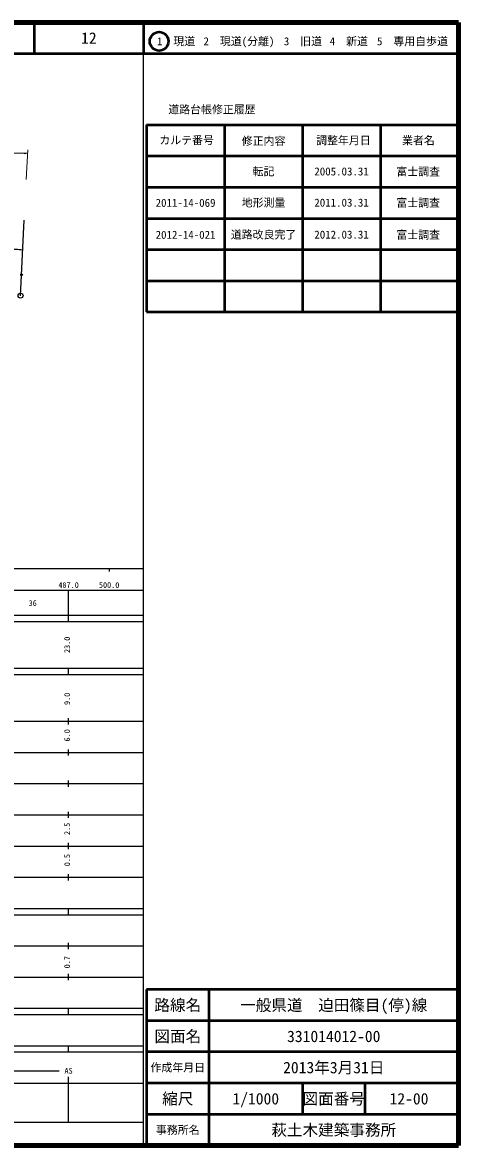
# Model space of a CAD drawing. Units: millimetres, scale not verified. Extents: x 40000 to 680000, y 20000 to 380000.
# Drawn here: x 540216 to 680000, y 20000 to 380000 of the extents above; entities that cross this region are included whole.
import ezdxf
from ezdxf.enums import TextEntityAlignment as Align

# ---------------------------------------------------------------- set-up
doc = ezdxf.new("R2010")
doc.units = ezdxf.units.MM
doc.header["$LTSCALE"] = 1000
for name, color, linetype, lineweight in [('M-BGD', 7, 'Continuous', 25), ('M-BMK-SRVR', 3, 'Continuous', 25), ('M-STR-HTXT', 7, 'Continuous', 13), ('M-TTL', 2, 'Continuous', 140), ('M-TTL-BAND', 7, 'Continuous', 25), ('M-TTL-FRAM', 2, 'Continuous', 50), ('M-TTL-LINE', 7, 'Continuous', 50)]:
    doc.layers.add(name, color=color, linetype=linetype, lineweight=lineweight)
doc.layers.add('M-TTL-TXT', color=7, linetype='Continuous')
doc.styles.add('ＭＳ ゴシック', font='')
doc.styles.get('ＭＳ ゴシック').set_extended_font_data('MS Gothic')

msp = doc.modelspace()

# ---------------------------------------------------------------- linework, layer by layer
at = {"layer": 'M-BGD'}
msp.add_circle((539951, 299137), 300, dxfattribs=at)
msp.add_open_spline([(435636, 317141), (437611, 317740), (439586, 318339), (441663, 318779), (444364, 319352), (447238, 319657), (449787, 318845), (451380, 318337), (452847, 317392), (454176, 316290), (456807, 314117), (458887, 311408), (461644, 309608), (464199, 307876), (467359, 306995), (470489, 306659), (474029, 306240), (477578, 306603), (481122, 306659), (485435, 306796), (489686, 306465), (493962, 306070), (499804, 305566), (505679, 304675), (511454, 305284), (516184, 305775), (520846, 307279), (525598, 307708), (528962, 308011), (532370, 307775), (535753, 307511), (537287, 307392), (538815, 307266), (540344, 307140)], degree=3, knots=[0, 0, 0, 0, 1, 1, 1, 2, 2, 2, 3, 3, 3, 4, 4, 4, 5, 5, 5, 6, 6, 6, 7, 7, 7, 8, 8, 8, 9, 9, 9, 10, 10, 10, 11, 11, 11, 11], dxfattribs=at)
at = {"layer": 'M-BMK-SRVR'}
msp.add_line((539622, 292423), (540808, 316625), dxfattribs=at)
msp.add_circle((539608, 292420), 800, dxfattribs=at)
at = {"layer": 'M-STR-HTXT'}
for p, q in [((541449, 329688), (541914, 339180)), ((496331, 338137), (541863, 338137)), ((541863, 338137), (540813, 337843))]:
    msp.add_line(p, q, dxfattribs=at)
at = {"layer": 'M-TTL'}
for p, q in [((680000, 380000), (40000, 380000)), ((680000, 20000), (680000, 380000)), ((40000, 20000), (680000, 20000))]:
    msp.add_line(p, q, dxfattribs=at)
at = {"layer": 'M-TTL-BAND'}
for p, q in [((579000, 20000), (579000, 370000)), ((40000, 205000), (579000, 205000)), ((568000, 205000), (568000, 204000)), ((68000, 198000), (579000, 198000)), ((555000, 188000), (555000, 198000)), ((40000, 190000), (579000, 190000)), ((40000, 188000), (579000, 188000)), ((40000, 173000), (579000, 173000)), ((555000, 171000), (555000, 173000)), ((40000, 171000), (579000, 171000)), ((40000, 156000), (579000, 156000)), ((555000, 155000), (555000, 157000)), ((46000, 146000), (579000, 146000)), ((555000, 145000), (555000, 147000)), ((555000, 135000), (555000, 137000)), ((52000, 136000), (579000, 136000)), ((46000, 126000), (579000, 126000)), ((555000, 125000), (555000, 127000)), ((52000, 116000), (579000, 116000)), ((555000, 115000), (555000, 117000)), ((46000, 106000), (579000, 106000)), ((555000, 105000), (555000, 107000)), ((40000, 96000), (579000, 96000)), ((40000, 94000), (579000, 94000)), ((555000, 94000), (555000, 96000)), ((49000, 84000), (579000, 84000)), ((555000, 83000), (555000, 85000)), ((40000, 74000), (579000, 74000)), ((555000, 73000), (555000, 75000)), ((40000, 64000), (579000, 64000)), ((40000, 62000), (579000, 62000)), ((555000, 62000), (555000, 64000)), ((40000, 52000), (579000, 52000)), ((555000, 50000), (555000, 52000)), ((40000, 50000), (579000, 50000)), ((448500, 44000), (552000, 44000)), ((40000, 40000), (579000, 40000)), ((555000, 27500), (555000, 42000)), ((68000, 27500), (579000, 27500))]:
    msp.add_line(p, q, dxfattribs=at)
at = {"layer": 'M-TTL-FRAM'}
for p, q in [((580000, 347197), (580000, 287197)), ((580000, 347197), (680000, 347197)), ((580000, 287197), (680000, 287197)), ((680000, 70000), (580000, 70000)), ((580000, 70000), (580000, 20000))]:
    msp.add_line(p, q, dxfattribs=at)
at = {"layer": 'M-TTL-LINE'}
for p, q in [((543997, 380000), (543997, 370000)), ((579000, 380000), (579000, 370000)), ((40000, 370000), (680000, 370000)), ((605000, 347197), (605000, 287197)), ((630000, 347197), (630000, 287197)), ((655000, 347197), (655000, 287197)), ((580000, 337197), (680000, 337197)), ((580000, 327197), (680000, 327197)), ((580000, 317197), (680000, 317197)), ((580000, 307197), (680000, 307197)), ((580000, 297197), (680000, 297197)), ((600000, 70000), (600000, 20000)), ((680000, 60000), (580000, 60000)), ((680000, 50000), (580000, 50000)), ((680000, 40000), (580000, 40000)), ((630000, 40000), (630000, 30000)), ((650000, 40000), (650000, 30000)), ((680000, 30000), (580000, 30000))]:
    msp.add_line(p, q, dxfattribs=at)
msp.add_circle((584031, 373958), 3000, dxfattribs=at)

# ---------------------------------------------------------------- texts
at = {"layer": 'M-TTL-BAND', "style": 'ＭＳ ゴシック'}
for s, p in [('487.0', (555000, 198195)), ('500.0', (568000, 198195)), ('36', (543500, 192405)), ('AS', (555000, 42500))]:
    msp.add_text(s, height=1833, dxfattribs=at).set_placement(p, align=Align.BOTTOM_CENTER)
for s, p in [('23.0', (556000, 180500)), ('9.0', (556000, 163174)), ('6.0', (556000, 151500)), ('2.5', (556000, 121500)), ('0.5', (556000, 111500)), ('0.7', (556000, 78764))]:
    msp.add_text(s, height=1833, rotation=90, dxfattribs=at).set_placement(p, align=Align.BOTTOM_CENTER)
at = {"layer": 'M-TTL-TXT', "style": 'ＭＳ ゴシック'}
for s, height, p in [('12', 3666, (561497, 375000)), ('1\u3000現道', 2566, (589448, 373958)), ('2\u3000現道(分離)', 2566, (609619, 373958)), ('3\u3000旧道', 2566, (630121, 373958)), ('4\u3000新道', 2566, (644824, 373958)), ('5\u3000専用自歩道', 2566, (665228, 373958)), ('道路台帳修正履歴', 2566, (600968, 352113)), ('カルテ番号', 2566, (592839, 342277)), ('修正内容', 2566, (617509, 342023)), ('調整年月日', 2566, (643089, 342197)), ('業者名', 2566, (667134, 342197)), ('転記', 2566, (617500, 332245)), ('2005.03.31', 2566, (642500, 332245)), ('富士調査', 2566, (667077, 332189)), ('2011-14-069', 2566, (592500, 322189)), ('地形測量', 2566, (617500, 322245)), ('2011.03.31', 2566, (642500, 322245)), ('富士調査', 2566, (667077, 322189)), ('道路改良完了', 2566, (617500, 311996)), ('2012.03.31', 2566, (642500, 311996)), ('富士調査', 2566, (667077, 311939)), ('2012-14-021', 2566, (592500, 311939)), ('路線名', 3666, (590000, 65000)), ('路線名', 3666, (590000, 65000)), ('一般県道\u3000迫田篠目(停)線', 3666, (640000, 65000)), ('図面名', 3666, (590000, 55000)), ('図面名', 3666, (590000, 55000)), ('331014012-00', 3666, (640000, 55000)), ('2013年3月31日', 3666, (640000, 45000)), ('作成年月日', 2566, (590000, 45000)), ('作成年月日', 2566, (590000, 45000)), ('縮尺', 3666, (590000, 35000)), ('縮尺', 3666, (590000, 35000)), ('1/1000', 3666, (615000, 35000)), ('図面番号', 3666, (640000, 35000)), ('図面番号', 3666, (640000, 35000)), ('12-00', 3666, (664125, 35000)), ('事務所名', 2566, (590000, 25000)), ('事務所名', 2566, (590000, 25000)), ('萩土木建築事務所', 3666, (640000, 25000))]:
    msp.add_text(s, height=height, dxfattribs=at).set_placement(p, align=Align.MIDDLE_CENTER)

doc.saveas('drawing.dxf')
